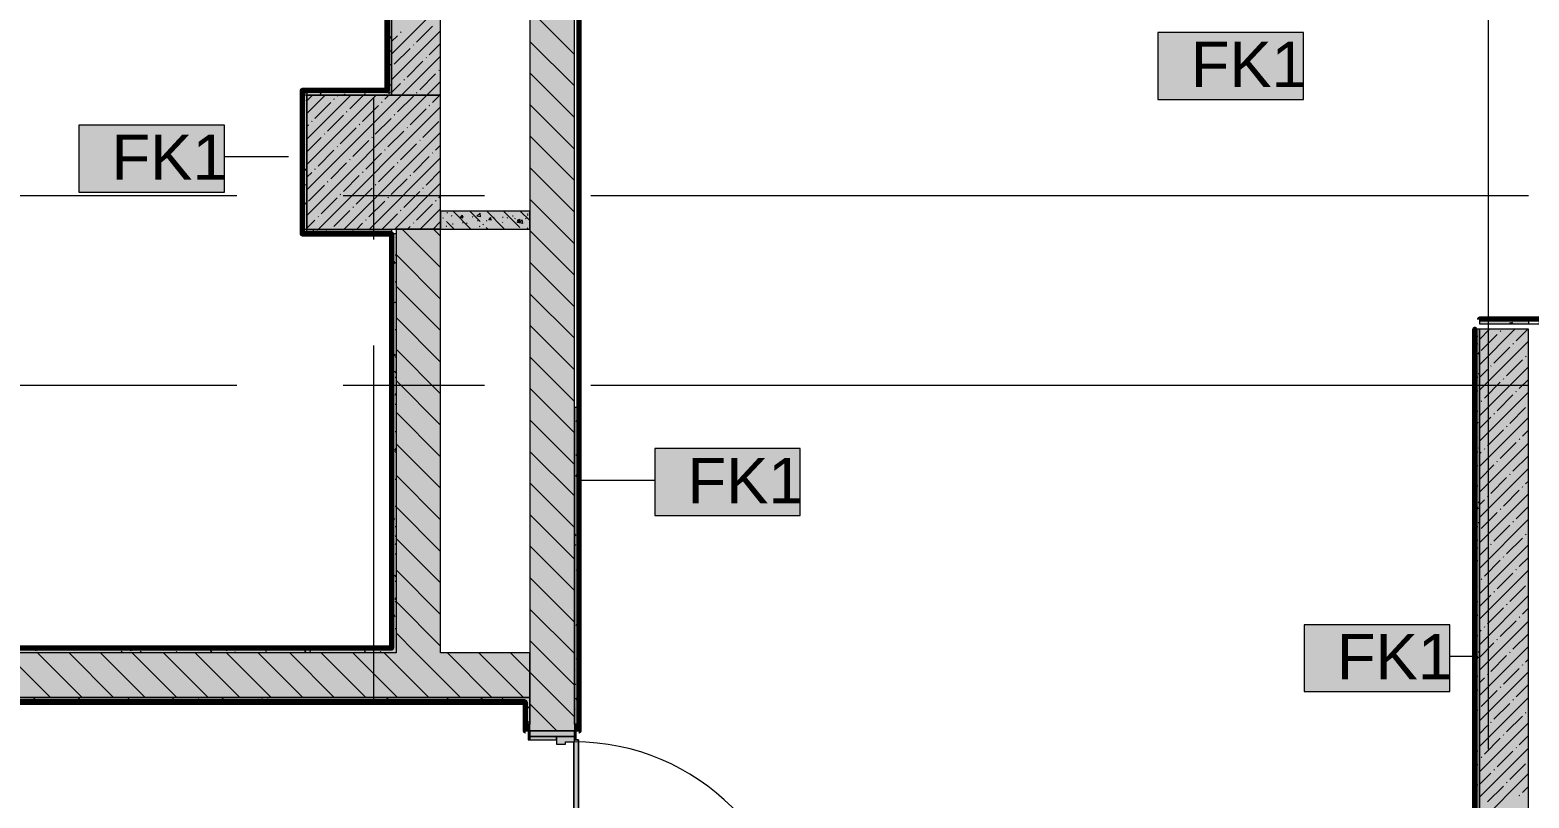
# Model space of a CAD drawing. Header units: millimetres. Extents: x -3817 to 677485, y -22715 to 103890.
# Drawn here: x 32011 to 38736, y 21360 to 24804 of the extents above; entities that cross this region are included whole.
import ezdxf

# ---------------------------------------------------------------- set-up
doc = ezdxf.new("R2010")
doc.units = ezdxf.units.MM
doc.layers.add('PDF _Геометрия', color=7, linetype='Continuous', true_color=0x1d1d1d)
doc.layers.add('PDF _Сплошная заливка', color=7, linetype='Continuous', true_color=0xffffff)
doc.layers.add('PDF _Текст', color=7, linetype='Continuous')
doc.styles.add('PDF GOST-Common', font='arial.ttf')

msp = doc.modelspace()

# ---------------------------------------------------------------- hatches: boundary and pattern name
at = {"layer": 'PDF _Сплошная заливка', "transparency": 33554559}
for points in [[(33838.7, 24511.3), (33853.3, 24511.3), (33853.3, 28411.3), (33633.3, 28411.3), (33633.3, 24511.3)], [(33653.3, 23911.3), (33853.3, 23911.3), (33853.3, 24511.3), (33253.3, 24511.3), (33253.3, 23911.3), (33633.3, 23911.3)], [(33633.3, 22031.3), (33653.3, 22031.3), (33653.3, 23891.3), (33633.3, 23891.3), (33633.3, 22032.3)], [(33838.7, 22011.3), (33853.3, 22011.3), (33853.3, 23911.3), (33653.3, 23911.3), (33653.3, 22011.3)], [(33838.7, 21811.3), (34253.3, 21811.3), (34253.3, 22011.3), (29003.3, 22011.3), (29003.3, 21811.3), (31121.3, 21811.3)], [(33653.3, 22011.3), (33653.3, 22031.3), (29023.3, 22031.3), (29023.3, 22011.3), (31121.3, 22011.3)], [(34232.3, 21791.3), (34253.3, 21791.3), (34253.3, 21811.3), (29023.3, 21811.3), (29024.3, 21791.3), (33838.7, 21791.3)], [(34253.3, 21621.3), (34253.3, 21691.3), (34245.3, 21691.3), (34245.3, 21621.3), (34247.7, 21621.3)]]:
    msp.add_hatch(color=256, dxfattribs=at).paths.add_polyline_path(points)
h = msp.add_hatch(color=256, dxfattribs=at)
h.paths.add_polyline_path([(34413.3, 19761.3), (34413.3, 19766.3), (34453.3, 19766.3), (34453.3, 20105.2), (34433.3, 20116.7), (34453.3, 20151.3), (34453.3, 20156.3), (34413.3, 20156.3), (34413.3, 20161.3), (34453.3, 20161.3), (34453.3, 20561.3), (34253.3, 20561.3), (34253.3, 19761.3), (34373.3, 19761.3)], flags=0)
h.paths.add_polyline_path([(34453.3, 21661.3), (34453.3, 25311.3), (34253.3, 25311.3), (34253.3, 21661.3)], flags=0)
h = msp.add_hatch(color=256, dxfattribs=at)
h.paths.add_polyline_path([(38733.3, 17111.3), (38733.3, 23461.6), (38513.3, 23461.6), (38513.3, 17111.3), (38594.1, 17111.3)], flags=0)
h.paths.add_polyline_path([(38513.3, 24911.6), (38733.3, 24911.6), (38733.3, 25311.3), (38513.3, 25311.3), (38513.3, 25223.1)], flags=0)
h = msp.add_hatch(color=256, dxfattribs=at)
h.paths.add_polyline_path([(38493.3, 17111.3), (38513.3, 17111.3), (38513.3, 23461.6), (38493.3, 23461.6), (38493.3, 17131.3)], flags=0)
h.paths.add_polyline_path([(38493.3, 24915.3), (38513.3, 24915.3), (38513.3, 24927.8), (38493.3, 24915.9)], flags=0)
h = msp.add_hatch(color=256, dxfattribs=at)
h.paths.add_polyline_path([(34453.3, 15691.3), (34473.3, 15691.4), (34473.3, 20093.6), (34453.3, 20105.2), (34453.3, 15891.3)], flags=0)
h.paths.add_polyline_path([(34473.3, 20139.8), (34473.3, 20561.3), (34461.3, 20561.3), (34461.3, 20531.3), (34453.3, 20531.3), (34453.3, 20151.3), (34462.9, 20145.8)], flags=0)
h.paths.add_polyline_path([(34461.3, 21661.3), (34473.3, 21661.3), (34473.3, 23111.3), (34453.3, 23111.3), (34453.3, 21691.3), (34461.3, 21691.3)], flags=0)
h = msp.add_hatch(color=256, dxfattribs=at)
h.paths.add_polyline_path([(34253.3, 20361.3), (34253.3, 20531.3), (34245.3, 20531.3), (34245.3, 20561.3), (34233.3, 20561.3), (34233.3, 20361.3)], flags=0)
h.paths.add_polyline_path([(34245.3, 21661.3), (34245.3, 21691.3), (34253.3, 21691.3), (34253.3, 21791.3), (34233.3, 21790.3), (34233.3, 21661.3)], flags=0)
h = msp.add_hatch(color=256, dxfattribs=at)
h.paths.add_polyline_path([(34373.3, 20586.3), (34453.3, 20586.3), (34451.3, 20611.3), (34413.3, 20611.3), (34413.3, 20621.3), (34373.3, 20621.3), (34373.3, 20601.3)], flags=0)
h.paths.add_polyline_path([(34373.3, 21601.3), (34413.3, 21601.3), (34413.3, 21611.3), (34453.3, 21611.3), (34451.3, 21636.3), (34373.3, 21636.3), (34373.3, 21611.3)], flags=0)
at = {"layer": 'PDF _Сплошная заливка', "true_color": 0x494949, "transparency": 33554559}
h = msp.add_hatch(color=251, dxfattribs=at)
h.paths.add_polyline_path([(34453.3, 20611.3), (34453.3, 20651.3), (34471.3, 20651.3), (34471.3, 21621.3), (34453.3, 21621.3), (34451.3, 20611.3)], flags=0)
h.paths.add_polyline_path([(34471.3, 20601.3), (34471.3, 20611.3), (34453.3, 20611.3), (34453.3, 20601.3), (34461.3, 20601.3)], flags=0)

# ---------------------------------------------------------------- linework, layer by layer
at = {"layer": 'PDF _Геометрия', "color": 9, "lineweight": 9, "true_color": 0xc0c0c0}
for points in [[(33632.3, 23891.3), (33253.3, 23891.3), (33253.3, 23911.3), (33633.3, 23911.3), (33633.3, 23891.3), (33653.3, 23891.3), (33653.3, 22031.3), (33653.3, 22011.3), (29023.3, 22011.3), (29003.3, 22011.3), (29003.3, 28391.3), (29003.3, 28411.3), (30853.3, 28411.3), (30853.3, 28791.3), (31053.3, 28791.3), (31053.3, 29011.3)], [(32153.3, 29011.3), (32153.3, 28791.3), (32752.7, 28791.3), (32752.7, 27361.3), (32752.7, 27161.3), (33633.3, 27161.3), (33633.3, 24511.3), (33853.3, 24511.3), (33853.3, 25311.3), (34253.3, 25311.3), (34253.3, 21691.3), (34253.3, 21791.3), (34253.3, 21811.3), (29023.3, 21811.3)], [(33253.3, 24531.3), (33253.3, 24511.3), (33633.3, 24511.3), (33633.3, 24531.3), (33633.3, 27161.3), (33613.3, 27161.3), (32752.7, 27161.3), (32752.7, 28791.3), (32732.7, 28791.3), (32153.3, 28791.3), (32153.3, 28771.3)], [(33613.3, 27141.3), (33613.3, 24532.4)], [(34473.3, 23111.3), (34453.3, 23111.3), (34453.3, 25311.3), (34708.3, 25311.3), (34708.3, 24990.3), (34453.3, 24990.3), (34453.3, 24915.3), (34783.3, 24915.3), (34783.3, 24927.8), (34783.3, 24990.3), (34783.3, 25311.3), (34783.3, 25531.3), (34783.3, 25311.3), (34803.8, 25311.3)], [(29003.3, 21811.3), (34253.3, 21811.3), (34253.3, 22011.3), (33853.3, 22011.3), (33853.3, 23911.3), (33653.3, 23911.3), (33653.3, 22011.3), (29003.3, 22011.3)], [(38513.3, 23506.6), (38513.3, 23486.6), (38733.2, 23486.6)], [(37161.3, 14761.3), (37173.3, 14761.3), (37173.3, 16911.3), (38513.3, 16911.4), (38513.3, 15511.3), (38733.3, 15511.3), (38733.3, 17111.3), (38733.3, 23461.6), (38513.3, 23461.6), (38513.3, 17131.3), (38493.3, 17131.3)], [(38513.3, 17111.3), (38513.3, 23461.6), (38493.3, 23461.6), (38493.3, 17111.3)], [(29024.3, 21791.3), (34232.3, 21791.3)], [(34233.3, 21661.3), (34245.3, 21661.3)], [(34253.3, 21661.3), (34453.3, 21661.3)], [(34461.3, 21661.3), (34473.3, 21661.3)]]:
    msp.add_lwpolyline(points, dxfattribs=at)
at = {"layer": 'PDF _Геометрия', "color": 231, "lineweight": 70, "true_color": 0xff80c0}
for points in [[(33613.3, 27141.3), (33613.3, 24532.4), (33233.3, 24532.4), (33232.3, 24532.4), (33232.3, 23891.3), (33232.3, 23890.3), (33632.3, 23890.3), (33632.3, 22032.3), (29024.3, 22032.3), (29024.3, 28390.3), (30873.3, 28390.3), (30874.3, 28390.3), (30874.3, 28770.3), (32731.7, 28770.3), (32731.7, 27141.3), (32731.7, 27140.3), (33612.3, 27140.3), (33612.3, 24532.4), (33613.3, 24532.4)], [(34803.3, 24915.3), (34463.3, 24915.3), (34463.3, 24914.3), (34473.3, 24914.3), (34473.3, 23111.3)], [(34473.3, 21661.3), (34474.3, 21661.3), (34474.3, 24914.3), (34804.3, 24914.3), (34804.3, 24915.3)], [(33632.3, 23891.3), (33233.3, 23891.3), (33233.3, 24531.3), (33253.3, 24531.3)], [(38783.3, 23507.6), (38513.3, 23507.6), (38513.3, 23506.6)], [(38493.3, 17131.3), (38493.3, 23461.6), (38492.3, 23461.6), (38492.3, 17131.3)], [(34232.3, 21791.3), (29024.3, 21791.3)], [(33613.7, 17131.3), (33613.7, 19620.3), (33612.7, 19620.3), (33612.7, 17132.3), (29024.3, 17132.3), (29024.3, 21790.3), (34232.3, 21790.3), (34232.3, 21661.3), (34233.3, 21661.3)]]:
    msp.add_lwpolyline(points, dxfattribs=at)
at = {"layer": 'PDF _Геометрия', "color": 231, "lineweight": 9, "true_color": 0xff80c0}
for points in [[(29023.3, 28391.3), (29023.3, 28390.3), (29023.3, 22031.3), (29024.3, 22031.3), (33633.3, 22031.3), (33633.3, 22032.3), (33633.3, 23891.3), (33632.3, 23891.3)], [(33253.3, 24531.3), (33613.3, 24531.3), (33613.3, 24532.4)], [(38513.3, 23506.6), (38733.2, 23506.6)], [(34473.3, 23111.3), (34473.3, 21661.3)], [(34233.3, 21661.3), (34233.3, 21791.3), (34232.3, 21791.3)]]:
    msp.add_lwpolyline(points, dxfattribs=at)
at = {"layer": 'PDF _Геометрия', "color": 253, "lineweight": 9, "true_color": 0xaaaaaa}
for points in [[(38553.3, 21578.3), (38553.3, 23189.1), (38553.3, 25689.1)], [(38553.3, 21578.3), (38553.3, 23189.1), (38553.3, 25689.1)], [(33553.3, 23864.8), (33553.3, 24499.8)], [(31351.9, 24061.4), (32939.4, 24061.4)], [(33415.6, 24061.4), (34050.6, 24061.4)], [(34526.9, 24061.4), (36233.3, 24061.4), (38733.3, 24061.4)], [(33553.3, 21801), (33553.3, 23388.5)], [(31351.9, 23211.3), (32939.4, 23211.3)], [(33415.6, 23211.3), (34050.6, 23211.3)], [(34526.9, 23211.3), (36233.3, 23211.3), (38733.3, 23211.3)]]:
    msp.add_lwpolyline(points, dxfattribs=at)
at = {"layer": 'PDF _Геометрия', "lineweight": 9}
for points in [[(33633.3, 24694.8), (33853.3, 24914.8)], [(34453.3, 24694.2), (34253.3, 24894.2)], [(33745.2, 24749.7), (33816.5, 24821)], [(33633.3, 24580.7), (33853.3, 24800.7)], [(33633.3, 24751.8), (33659.7, 24778.2)], [(33674, 24792.5), (33676.3, 24794.9)], [(34453.3, 24552.7), (34253.3, 24752.7)], [(33253.3, 24086.7), (33677.9, 24511.3), (33853.3, 24686.7)], [(33645.4, 24649.9), (33716.7, 24721.2)], [(33731, 24735.5), (33733.3, 24737.8)], [(33788, 24678.4), (33790.4, 24680.8)], [(33802.3, 24692.7), (33853.3, 24743.7)], [(33633.3, 24637.7), (33633.6, 24638)], [(33702.5, 24592.9), (33773.7, 24664.2)], [(33845, 24621.4), (33847.4, 24623.8)], [(33253.3, 23972.6), (33792, 24511.3), (33853.3, 24572.6)], [(33633.3, 24523.7), (33674, 24564.4)], [(33688.2, 24578.6), (33690.6, 24581)], [(33759.5, 24535.9), (33830.8, 24607.2)], [(34453.3, 24411.3), (34253.3, 24611.3)], [(33253.3, 24428.8), (33335.8, 24511.3)], [(33253.3, 24314.8), (33449.8, 24511.3)], [(33253.3, 24200.7), (33563.9, 24511.3)], [(33253.3, 24485.8), (33278.8, 24511.3)], [(33289, 24407.6), (33360.3, 24478.8)], [(33374.6, 24493.1), (33376.9, 24495.5)], [(33388.8, 24507.4), (33392.8, 24511.3)], [(33445.9, 24450.3), (33506.9, 24511.3)], [(33588.4, 24478.8), (33590.8, 24481.2)], [(33602.7, 24493.1), (33620.9, 24511.3)], [(33659.7, 24436.1), (33731, 24507.4)], [(33745.2, 24521.6), (33747.6, 24524)], [(33816.5, 24478.8), (33849, 24511.3), (33853.3, 24515.6)], [(33306, 23911.3), (33853.3, 24458.6)], [(33346.1, 24350.5), (33417.3, 24421.8)], [(33431.6, 24436.1), (33434, 24438.4)], [(33502.9, 24393.3), (33574.2, 24464.6)], [(33645.4, 24421.8), (33647.8, 24424.2)], [(33716.7, 24379.1), (33788, 24450.3)], [(33802.3, 24464.6), (33804.6, 24467)], [(34453.3, 24269.9), (34253.3, 24469.9)], [(33253.3, 24371.8), (33260.5, 24379.1)], [(33274.8, 24393.3), (33277.1, 24395.7)], [(33403.1, 24293.5), (33474.4, 24364.8)], [(33420.1, 23911.3), (33853.3, 24344.5)], [(33488.6, 24379.1), (33491, 24381.4)], [(33559.9, 24336.3), (33631.2, 24407.6)], [(33616.9, 24279.3), (33688.2, 24350.5)], [(33702.5, 24364.8), (33704.8, 24367.2)], [(33773.7, 24322), (33845, 24393.3)], [(33253.3, 24257.7), (33317.5, 24322)], [(33331.8, 24336.3), (33334.2, 24338.7)], [(33388.8, 24279.3), (33391.2, 24281.6)], [(33460.1, 24236.5), (33531.4, 24307.8)], [(33545.6, 24322), (33548, 24324.4)], [(33674, 24222.2), (33745.2, 24293.5)], [(33759.5, 24307.8), (33761.9, 24310.1)], [(33830.8, 24265), (33853.3, 24287.5)], [(34453.3, 24128.5), (34253.3, 24328.5)], [(33303.3, 24193.7), (33374.6, 24265)], [(33445.9, 24222.2), (33448.2, 24224.6)], [(33517.1, 24179.5), (33588.4, 24250.7)], [(33534.1, 23911.3), (33853.3, 24230.5)], [(33602.7, 24265), (33605, 24267.4)], [(33659.7, 24208), (33662.1, 24210.3)], [(33731, 24165.2), (33802.3, 24236.5)], [(33816.5, 24250.7), (33818.9, 24253.1)], [(33253.3, 24143.7), (33274.8, 24165.2)], [(33289, 24179.5), (33291.4, 24181.8)], [(33360.3, 24136.7), (33431.6, 24208)], [(33417.3, 24079.7), (33488.6, 24151)], [(33502.9, 24165.2), (33505.2, 24167.6)], [(33574.2, 24122.4), (33645.4, 24193.7)], [(33716.7, 24151), (33719.1, 24153.3)], [(33788, 24108.2), (33853.3, 24173.4)], [(34453.3, 23987), (34253.3, 24187)], [(33260.5, 24036.9), (33331.8, 24108.2)], [(33346.1, 24122.4), (33348.4, 24124.8)], [(33474.4, 24022.6), (33545.6, 24093.9)], [(33559.9, 24108.2), (33562.3, 24110.6)], [(33631.2, 24065.4), (33702.5, 24136.7)], [(33648.2, 23911.3), (33853.3, 24116.4)], [(33688.2, 24008.4), (33759.5, 24079.7)], [(33773.7, 24093.9), (33776.1, 24096.3)], [(33317.5, 23979.9), (33388.8, 24051.2)], [(33403.1, 24065.4), (33405.5, 24067.8)], [(33460.1, 24008.4), (33462.5, 24010.8)], [(33531.4, 23965.6), (33602.7, 24036.9)], [(33616.9, 24051.2), (33619.3, 24053.5)], [(33745.2, 23951.4), (33816.5, 24022.6)], [(33830.8, 24036.9), (33833.1, 24039.3)], [(33845, 24051.2), (33853.3, 24059.4)], [(34453.3, 23845.6), (34253.3, 24045.6)], [(33253.3, 23915.6), (33289, 23951.4)], [(33303.3, 23965.6), (33305.7, 23968)], [(33374.6, 23922.9), (33445.9, 23994.1)], [(33517.1, 23951.4), (33519.5, 23953.7)], [(33591.2, 23911.3), (33659.7, 23979.9)], [(33674, 23994.1), (33676.3, 23996.5)], [(33731, 23937.1), (33733.3, 23939.5)], [(33762.2, 23911.3), (33853.3, 24002.4)], [(33819.3, 23911.3), (33853.3, 23945.3)], [(33477.1, 23911.3), (33502.9, 23937.1)], [(33853.3, 23738.5), (33680.4, 23911.3)], [(33705.2, 23911.3), (33716.7, 23922.9)], [(33853.3, 23879.9), (33821.9, 23911.3)], [(34453.3, 23704.2), (34253.3, 23904.2)], [(33853.3, 23597.1), (33653.3, 23797.1)], [(34453.3, 23562.8), (34253.3, 23762.8)], [(33853.3, 23455.7), (33653.3, 23655.7)], [(34453.3, 23421.4), (34253.3, 23621.4)], [(33853.3, 23314.3), (33653.3, 23514.3)], [(34453.3, 23279.9), (34253.3, 23479.9)], [(38513.3, 23416.1), (38558.8, 23461.6)], [(38513.3, 23302.1), (38672.8, 23461.6)], [(38513.3, 23188), (38733.3, 23408)], [(38521, 23366.9), (38592.3, 23438.1)], [(38606.6, 23452.4), (38609, 23454.8)], [(38677.9, 23409.6), (38729.9, 23461.6)], [(33853.3, 23172.8), (33653.3, 23372.8)], [(34453.3, 23138.5), (34253.3, 23338.5)], [(38578.1, 23309.8), (38649.3, 23381.1)], [(38663.6, 23395.4), (38666, 23397.7)], [(38720.6, 23338.4), (38723, 23340.7)], [(38513.3, 23074), (38733.3, 23294)], [(38513.3, 23245), (38549.6, 23281.3)], [(38563.8, 23295.6), (38566.2, 23298)], [(38635.1, 23252.8), (38706.4, 23324.1)], [(33853.3, 23031.4), (33653.3, 23231.4)], [(38535.3, 23153), (38606.6, 23224.3)], [(38620.8, 23238.6), (38623.2, 23240.9)], [(38692.1, 23195.8), (38733.3, 23236.9)], [(34453.3, 22997.1), (34253.3, 23197.1)], [(38513.3, 22959.9), (38733.3, 23179.9)], [(38521, 23138.8), (38523.4, 23141.1)], [(38592.3, 23096), (38663.6, 23167.3)], [(38677.9, 23181.5), (38680.2, 23183.9)], [(33853.3, 22890), (33653.3, 23090)], [(38513.3, 23016.9), (38563.8, 23067.5)], [(38513.3, 22845.9), (38733.3, 23065.9)], [(38578.1, 23081.7), (38580.4, 23084.1)], [(38649.3, 23039), (38720.6, 23110.3)], [(34453.3, 22855.7), (34253.3, 23055.7)], [(38549.6, 22939.2), (38620.8, 23010.5)], [(38635.1, 23024.7), (38637.5, 23027.1)], [(38706.4, 22981.9), (38733.3, 23008.8)], [(33853.3, 22748.6), (33653.3, 22948.6)], [(38513.3, 22731.8), (38733.3, 22951.8)], [(38606.6, 22882.2), (38677.9, 22953.4)], [(38692.1, 22967.7), (38694.5, 22970.1)], [(34453.3, 22714.3), (34253.3, 22914.3)], [(38513.3, 22902.9), (38521, 22910.7)], [(38535.3, 22924.9), (38537.7, 22927.3)], [(38592.3, 22867.9), (38594.7, 22870.3)], [(38663.6, 22825.1), (38733.3, 22894.8)], [(33853.3, 22607.1), (33653.3, 22807.2)], [(38513.3, 22788.8), (38578.1, 22853.6)], [(38513.3, 22617.8), (38733.3, 22837.8)], [(38563.8, 22725.3), (38635.1, 22796.6)], [(38649.3, 22810.9), (38651.7, 22813.2)], [(34453.3, 22572.8), (34253.3, 22772.8)], [(38620.8, 22668.3), (38692.1, 22739.6)], [(38706.4, 22753.9), (38708.7, 22756.2)], [(38720.6, 22768.1), (38733.3, 22780.7)], [(33853.3, 22465.7), (33653.3, 22665.7)], [(38513.3, 22503.7), (38733.3, 22723.7)], [(38513.3, 22674.8), (38535.3, 22696.8)], [(38549.6, 22711.1), (38551.9, 22713.5)], [(38677.9, 22611.3), (38733.3, 22666.7)], [(34453.3, 22431.4), (34253.3, 22631.4)], [(38513.3, 22389.7), (38733.3, 22609.7)], [(38521, 22568.5), (38592.3, 22639.8)], [(38606.6, 22654.1), (38609, 22656.4)], [(38663.6, 22597), (38666, 22599.4)], [(38578.1, 22511.5), (38649.3, 22582.8)], [(38720.6, 22540), (38723, 22542.4)], [(33853.3, 22324.3), (33653.3, 22524.3)], [(34453.3, 22290), (34253.3, 22490)], [(38513.3, 22275.6), (38733.3, 22495.6)], [(38513.3, 22446.7), (38549.6, 22483)], [(38563.8, 22497.2), (38566.2, 22499.6)], [(38635.1, 22454.5), (38706.4, 22525.8)], [(38535.3, 22354.7), (38606.6, 22426)], [(38620.8, 22440.2), (38623.2, 22442.6)], [(38692.1, 22397.4), (38733.3, 22438.6)], [(33853.3, 22182.9), (33653.3, 22382.9)], [(34453.3, 22148.6), (34253.3, 22348.6)], [(38513.3, 22161.6), (38733.3, 22381.6)], [(38521, 22340.4), (38523.4, 22342.8)], [(38592.3, 22297.7), (38663.6, 22368.9)], [(38677.9, 22383.2), (38680.2, 22385.6)], [(38513.3, 22218.6), (38563.8, 22269.1)], [(38513.3, 22047.5), (38733.3, 22267.5)], [(38578.1, 22283.4), (38580.4, 22285.8)], [(38649.3, 22240.6), (38720.6, 22311.9)], [(33853.3, 22041.5), (33653.3, 22241.5)], [(34453.3, 22007.2), (34253.3, 22207.2)], [(38549.6, 22140.8), (38620.8, 22212.1)], [(38635.1, 22226.4), (38637.5, 22228.7)], [(38706.4, 22183.6), (38733.3, 22210.5)], [(38513.3, 21933.5), (38733.3, 22153.5)], [(38535.3, 22126.6), (38537.7, 22129)], [(38606.6, 22083.8), (38677.9, 22155.1)], [(38692.1, 22169.3), (38694.5, 22171.7)], [(33942, 21811.3), (33742, 22011.3), (33653.3, 22100)], [(34453.3, 21865.7), (34253.3, 22065.7)], [(38513.3, 22104.5), (38521, 22112.3)], [(38592.3, 22069.6), (38594.7, 22071.9)], [(38663.6, 22026.8), (38733.3, 22096.4)], [(32103.5, 21811.3), (31903.5, 22011.3)], [(32244.9, 21811.3), (32044.9, 22011.3)], [(32386.3, 21811.3), (32186.3, 22011.3)], [(32527.7, 21811.3), (32327.7, 22011.3)], [(32669.2, 21811.3), (32469.2, 22011.3)], [(32810.6, 21811.3), (32610.6, 22011.3)], [(32952, 21811.3), (32752, 22011.3)], [(33093.4, 21811.3), (32893.4, 22011.3)], [(33234.9, 21811.3), (33034.8, 22011.3)], [(33376.3, 21811.3), (33176.3, 22011.3)], [(33517.7, 21811.3), (33317.7, 22011.3)], [(33659.1, 21811.3), (33459.1, 22011.3)], [(33800.5, 21811.3), (33600.5, 22011.3)], [(34083.4, 21811.3), (33883.4, 22011.3)], [(34224.8, 21811.3), (34024.8, 22011.3)], [(34453.3, 21724.3), (34253.3, 21924.3), (34166.2, 22011.3)], [(38513.3, 21990.5), (38578.1, 22055.3)], [(38513.3, 21819.4), (38733.3, 22039.4)], [(38563.8, 21927), (38635.1, 21998.3)], [(38649.3, 22012.5), (38651.7, 22014.9)], [(38513.3, 21705.4), (38733.3, 21925.4)], [(38620.8, 21870), (38692.1, 21941.2)], [(38706.4, 21955.5), (38708.7, 21957.9)], [(38720.6, 21969.8), (38733.3, 21982.4)], [(38513.3, 21876.4), (38535.3, 21898.5)], [(38549.6, 21912.7), (38551.9, 21915.1)], [(38606.6, 21855.7), (38609, 21858.1)], [(38677.9, 21812.9), (38733.3, 21868.3)], [(38513.3, 21591.3), (38733.3, 21811.3)], [(38521, 21770.2), (38592.3, 21841.5)], [(38663.6, 21798.7), (38666, 21801.1)], [(34374.8, 21661.3), (34253.3, 21782.9)], [(38578.1, 21713.2), (38649.3, 21784.4)], [(38635.1, 21656.1), (38706.4, 21727.4)], [(38720.6, 21741.7), (38723, 21744)], [(38513.3, 21477.3), (38733.3, 21697.3)], [(38513.3, 21648.3), (38549.6, 21684.6)], [(38563.8, 21698.9), (38566.2, 21701.3)], [(38535.3, 21556.3), (38606.6, 21627.6)], [(38620.8, 21641.9), (38623.2, 21644.2)], [(38677.9, 21584.8), (38680.2, 21587.2)], [(38692.1, 21599.1), (38733.3, 21640.2)], [(38513.3, 21363.2), (38733.3, 21583.2)], [(38521, 21542.1), (38523.4, 21544.4)], [(38592.3, 21499.3), (38663.6, 21570.6)], [(38513.3, 21420.2), (38563.8, 21470.8)], [(38513.3, 21249.2), (38733.3, 21469.2)], [(38578.1, 21485.1), (38580.4, 21487.4)], [(38649.3, 21442.3), (38720.6, 21513.6)], [(38549.6, 21342.5), (38620.8, 21413.8)], [(38635.1, 21428), (38637.5, 21430.4)], [(38706.4, 21385.3), (38733.3, 21412.1)], [(38692.1, 21371), (38694.5, 21373.4)]]:
    msp.add_lwpolyline(points, dxfattribs=at)
at = {"layer": 'PDF _Геометрия', "color": 253, "lineweight": 9, "true_color": 0x9b9b9b}
for points in [[(33626, 24772.4), (33620.9, 24763.7)], [(33630.6, 24766.3), (33625.6, 24775)], [(33619.5, 24724.7), (33614.4, 24733.4)], [(33618.9, 24710.4), (33628.9, 24710.4)], [(33618.9, 24649.4), (33628.9, 24649.4)], [(33613.7, 24568.3), (33613.3, 24567.5)], [(33616.5, 24547), (33613.3, 24552.5)], [(33618.9, 24558), (33628.9, 24558)], [(33238.8, 24469.7), (33233.7, 24478.4)], [(33253.3, 24492.6), (33249.2, 24485.6)], [(33310.8, 24531.3), (33306.1, 24523.1)], [(33317.9, 24515.4), (33312.9, 24524.1)], [(33355.5, 24511.3), (33354.5, 24512.9)], [(33405.5, 24527.5), (33415.6, 24527.5)], [(33425.9, 24511.3), (33422.6, 24517)], [(33496.9, 24527.5), (33507, 24527.5)], [(33515.2, 24519.6), (33510.4, 24511.3)], [(33556.8, 24530.7), (33551.8, 24522)], [(33557.9, 24527.5), (33568, 24527.5)], [(33601.8, 24511.3), (33600.3, 24514)], [(33624.9, 24526.7), (33619.8, 24517.9)], [(33253.1, 24466.5), (33253.3, 24466.5)], [(33253.3, 24383.6), (33253, 24384)], [(33242, 24290.2), (33236.9, 24281.5)], [(33253.1, 24283.7), (33253.3, 24283.7)], [(33253.1, 24222.7), (33253.3, 24222.7)], [(33243.9, 24155.9), (33238.9, 24164.6)], [(33249, 24180.5), (33244, 24171.8)], [(33245, 24112.5), (33239.9, 24103.8)], [(33253.1, 24131.3), (33253.3, 24131.3)], [(33252.1, 24019.8), (33247.1, 24028.6)], [(33253.3, 24065.9), (33251.1, 24062.1)], [(33253.1, 23948.4), (33253.3, 23948.4)], [(33286.7, 23899), (33281.6, 23907.7)], [(33300.7, 23904.3), (33295.7, 23895.6)], [(33340, 23911.3), (33337.3, 23906.7)], [(33464.4, 23896), (33459.3, 23904.7)], [(33502.3, 23891.3), (33501, 23893.6)], [(33504.8, 23892.1), (33504.4, 23891.3)], [(33546.5, 23903.2), (33541.4, 23894.5)], [(33572.6, 23891.3), (33569, 23897.7)], [(33614.5, 23899.1), (33610, 23891.3)], [(33653.3, 23873.6), (33652.3, 23875.4)], [(33650.2, 23757), (33645.2, 23765.7)], [(33649.3, 23796), (33653.3, 23796)], [(33639.1, 23715.3), (33634, 23724)], [(33649.3, 23674.1), (33653.3, 23674.1)], [(33639.8, 23638.1), (33634.8, 23629.4)], [(33643.2, 23647.3), (33638.1, 23656)], [(33636.1, 23537.6), (33633.3, 23542.5)], [(33647.2, 23579.3), (33642.2, 23588)], [(33649.3, 23582.6), (33653.3, 23582.6)], [(38648.1, 23491.2), (38658.1, 23491.2)], [(38663.3, 23486.6), (38659.5, 23493.1)], [(33649.3, 23460.7), (33653.3, 23460.7)], [(38495.7, 23430.2), (38505.7, 23430.2)], [(38506.2, 23393), (38501.1, 23401.7)], [(33638.7, 23392.4), (33633.7, 23383.7)], [(33649.9, 23350.8), (33644.8, 23342.1)], [(33649.3, 23338.8), (33653.3, 23338.8)], [(38511.8, 23359.4), (38506.7, 23350.7)], [(33652.4, 23265.5), (33647.4, 23274.2)], [(33649.3, 23247.3), (33653.3, 23247.3)], [(33653.3, 23234.7), (33651.9, 23232.4)], [(38495.7, 23247.3), (38505.7, 23247.3)], [(38513.3, 23258.8), (38509.3, 23265.6)], [(33652.9, 23173.1), (33647.8, 23164.4)], [(38499.5, 23155.3), (38494.5, 23146.6)], [(38495.7, 23186.4), (38505.7, 23186.4)], [(33649.3, 23125.4), (33653.3, 23125.4)], [(34472.3, 23094.9), (34473.3, 23094.9)], [(38495.7, 23094.9), (38505.7, 23094.9)], [(33638.3, 23046.2), (33633.3, 23054.8)], [(33649.3, 23003.5), (33653.3, 23003.5)], [(34465.2, 23056), (34460.1, 23047.3)], [(34473.3, 23009.1), (34471.3, 23005.7)], [(38500.2, 23037.6), (38495.2, 23046.3)], [(38506.6, 23045.6), (38501.6, 23036.9)], [(38502.5, 22977.6), (38497.5, 22968.9)], [(38513.3, 22935.2), (38508.6, 22927.2)], [(33646.4, 22910.1), (33641.4, 22918.8)], [(33651.8, 22927.3), (33646.7, 22918.6)], [(33649.3, 22912.1), (33653.3, 22912.1)], [(34466.9, 22891.1), (34461.9, 22899.8)], [(34472.3, 22912.1), (34473.3, 22912.1)], [(38495.7, 22912.1), (38505.7, 22912.1)], [(34464.1, 22810.3), (34459, 22801.6)], [(34472.3, 22851.1), (34473.3, 22851.1)], [(38495.7, 22851.1), (38505.7, 22851.1)], [(33649.3, 22790.1), (33653.3, 22790.1)], [(34473.3, 22758.2), (34470.1, 22763.7)], [(34473.3, 22765.3), (34470.2, 22760)], [(34472.3, 22759.7), (34473.3, 22759.7)], [(38495.7, 22759.7), (38505.7, 22759.7)], [(38501.4, 22731.8), (38496.4, 22723.1)], [(33639.5, 22723.2), (33634.5, 22714.5)], [(33649.3, 22668.2), (33653.3, 22668.2)], [(38509.4, 22655.8), (38504.4, 22664.5)], [(38512.6, 22690.2), (38507.5, 22681.5)], [(33646.6, 22613.6), (33641.6, 22604.9)], [(38513.3, 22588.2), (38508.5, 22596.4)], [(33642.5, 22545.5), (33637.5, 22536.8)], [(33649.3, 22576.8), (33653.3, 22576.8)], [(33653.3, 22532.5), (33650.7, 22537)], [(34460.9, 22535.7), (34455.9, 22544.4)], [(34472.3, 22576.8), (34473.3, 22576.8)], [(38495.7, 22576.8), (38505.7, 22576.8)], [(38513.3, 22527.2), (38512.6, 22528.4)], [(33653.3, 22503.2), (33648.6, 22495.2)], [(34458.9, 22496.5), (34453.9, 22487.8)], [(34472.3, 22515.8), (34473.3, 22515.8)], [(38495.7, 22515.8), (38505.7, 22515.8)], [(38506.5, 22478.1), (38501.4, 22486.8)], [(33649.3, 22454.9), (33653.3, 22454.9)], [(34454.8, 22428.5), (34453.3, 22425.8)], [(34472.3, 22424.4), (34473.3, 22424.4)], [(38495.3, 22436.4), (38493.3, 22440)], [(38496.2, 22418.1), (38493.3, 22412.9)], [(38495.7, 22424.4), (38505.7, 22424.4)], [(33652.7, 22350.6), (33647.7, 22359.3)], [(33649.3, 22332.9), (33653.3, 22332.9)], [(34466, 22386.9), (34460.9, 22378.2)], [(38499.4, 22368.4), (38494.4, 22377.1)], [(33641.4, 22299.8), (33636.4, 22291.1)], [(33641.6, 22309), (33636.5, 22317.7)], [(38503.3, 22308.4), (38498.3, 22299.7)], [(38503.5, 22300.4), (38498.4, 22309.1)], [(33645.6, 22240.9), (33640.6, 22249.6)], [(33652.6, 22258.2), (33647.5, 22249.5)], [(33649.3, 22241.5), (33653.3, 22241.5)], [(34472.3, 22241.5), (34473.3, 22241.5)], [(38495.7, 22241.5), (38505.7, 22241.5)], [(33638.6, 22131.3), (33633.5, 22140)], [(33649.7, 22172.9), (33644.7, 22181.6)], [(34453.7, 22182.8), (34453.3, 22182)], [(34464.9, 22141.1), (34459.8, 22132.4)], [(34470.2, 22153.9), (34465.2, 22162.6)], [(34472.3, 22180.5), (34473.3, 22180.5)], [(38495.7, 22180.5), (38505.7, 22180.5)], [(33649.3, 22119.6), (33653.3, 22119.6)], [(34473.3, 22087.6), (34469.3, 22094.5)], [(34473.3, 22094.7), (34471, 22090.8)], [(34472.3, 22089.1), (34473.3, 22089.1)], [(38495.7, 22089.1), (38505.7, 22089.1)], [(38502.2, 22062.7), (38497.2, 22054)], [(32041, 22027.2), (32036, 22018.5)], [(32047.4, 22022.1), (32042.4, 22030.8)], [(32125.3, 22028.1), (32135.4, 22028.1)], [(32216.8, 22028.1), (32226.8, 22028.1)], [(32277.7, 22028.1), (32287.8, 22028.1)], [(32361.2, 22027.3), (32358.8, 22031.3)], [(32422.8, 22017.9), (32419, 22011.3)], [(32430.1, 22028.1), (32440.2, 22028.1)], [(32464.4, 22029.1), (32459.4, 22020.3)], [(32470.9, 22020.2), (32465.8, 22028.9)], [(32511.2, 22011.3), (32507.5, 22017.8)], [(32521.6, 22028.1), (32531.6, 22028.1)], [(32571.3, 22031.3), (32569.1, 22027.4)], [(32606.9, 22028.4), (32605.2, 22031.3)], [(32613, 22028.1), (32623.1, 22028.1)], [(32668.5, 22016.8), (32665.4, 22011.3)], [(32736.6, 22012.7), (32735.8, 22011.3)], [(32784.6, 22025.4), (32781.2, 22031.3)], [(32795.9, 22028.1), (32806, 22028.1)], [(32817.7, 22031.3), (32814.8, 22026.3)], [(32826.3, 22014.2), (32821.2, 22022.9)], [(32887.9, 22031), (32882.8, 22022.2)], [(32887.3, 22028.1), (32897.4, 22028.1)], [(32894.3, 22018.3), (32889.3, 22027)], [(32933.5, 22011.3), (32930.9, 22015.9)], [(32948.3, 22028.1), (32958.4, 22028.1)], [(32982.3, 22011.6), (32982.1, 22011.3)], [(33072, 22015.3), (33067, 22024)], [(33100.7, 22028.1), (33110.8, 22028.1)], [(33192.1, 22028.1), (33202.2, 22028.1)], [(33249.7, 22012.3), (33244.7, 22021)], [(33269.7, 22021.7), (33264.6, 22013)], [(33283.6, 22028.1), (33293.6, 22028.1)], [(33310.4, 22031.3), (33306.3, 22024.1)], [(33355.8, 22011.3), (33354.3, 22014)], [(33416, 22031.3), (33415.9, 22031.2)], [(33466.5, 22028.1), (33476.5, 22028.1)], [(33515.4, 22020.6), (33510.4, 22011.9)], [(33557.9, 22028.1), (33568, 22028.1)], [(33583.4, 22016.5), (33580.5, 22011.3)], [(33618.9, 22028.1), (33628.9, 22028.1)], [(33631.5, 22021.6), (33626.5, 22030.3)], [(38508.6, 21986.6), (38503.6, 21995.3)], [(38513.3, 22020.8), (38508.3, 22012.3)], [(34456.1, 21934.5), (34453.3, 21939.4)], [(34467.2, 21976.2), (34462.2, 21984.9)], [(34460.1, 21866.5), (34455.1, 21875.2)], [(34472.3, 21906.2), (34473.3, 21906.2)], [(38495.7, 21906.2), (38505.7, 21906.2)], [(38513.3, 21856.7), (38511.8, 21859.2)], [(32033.3, 21802.8), (32028.3, 21811.3)], [(32191.2, 21799.7), (32186.4, 21791.3)], [(32232.8, 21810.8), (32227.8, 21802.1)], [(32338.7, 21811.3), (32337.5, 21809.2)], [(32347, 21807.9), (32345.1, 21811.3)], [(32436.9, 21798.6), (32432.8, 21791.3)], [(32456.7, 21800.9), (32451.7, 21809.6)], [(32497.4, 21791.3), (32493.3, 21798.4)], [(32505, 21794.5), (32503.2, 21791.3)], [(32585.1, 21811.3), (32583.2, 21808.1)], [(32592.8, 21809), (32591.4, 21811.3)], [(32655.5, 21811.3), (32651.2, 21804)], [(32750.7, 21793.4), (32749.5, 21791.3)], [(32770.5, 21806), (32767.4, 21811.3)], [(32812.1, 21794.9), (32807.1, 21803.6)], [(32880.1, 21799), (32875.1, 21807.7)], [(32919.7, 21791.3), (32916.8, 21796.5)], [(33038.1, 21803.4), (33033, 21794.7)], [(33057.8, 21796), (33052.8, 21804.7)], [(33077.8, 21811.3), (33074.7, 21805.9)], [(33235.5, 21793), (33230.5, 21801.7)], [(33283.8, 21802.4), (33278.8, 21793.6)], [(33342.1, 21791.3), (33340.2, 21794.6)], [(33351.8, 21798.3), (33347.8, 21791.3)], [(33500.2, 21811.3), (33498.1, 21807.8)], [(33518.1, 21791.3), (33517.9, 21791.6)], [(33597.6, 21797.2), (33594.2, 21791.3)], [(33617.3, 21802.2), (33612.3, 21811)], [(33665.6, 21793.1), (33664.6, 21791.3)], [(33885, 21807.2), (33879.9, 21798.5)], [(33922.5, 21811.3), (33921.6, 21809.7)], [(33931.1, 21807.4), (33928.9, 21811.3)], [(34040.8, 21800.4), (34035.8, 21809.1)], [(34081.2, 21791.3), (34077.4, 21797.9)], [(34089.1, 21795), (34086.9, 21791.3)], [(34130.7, 21806.1), (34125.7, 21797.4)], [(34176.9, 21808.5), (34175.2, 21811.3)], [(34198.7, 21802.1), (34193.7, 21793.4)], [(34464.2, 21798.5), (34459.2, 21807.2)], [(34472.3, 21845.3), (34473.3, 21845.3)], [(38495.7, 21845.3), (38505.7, 21845.3)], [(38513.3, 21837.9), (38511.3, 21834.6)], [(34233.3, 21784.3), (34238.5, 21784.3)], [(34251.5, 21771.6), (34246.5, 21762.9)], [(34455.6, 21759.3), (34453.3, 21755.3)], [(34472.3, 21753.8), (34473.3, 21753.8)], [(38494.5, 21767.3), (38493.3, 21769.4)], [(38495.7, 21753.8), (38505.7, 21753.8)], [(34233.3, 21692.9), (34238.5, 21692.9)], [(34247.4, 21703.5), (34242.4, 21694.8)], [(34473.3, 21668), (34472.9, 21667.3)], [(38502.7, 21631.2), (38497.6, 21639.9)], [(38513.3, 21594.1), (38510.2, 21588.9)], [(38495.7, 21570.9), (38505.7, 21570.9)], [(38495.7, 21510), (38505.7, 21510)], [(38495.7, 21418.5), (38505.7, 21418.5)], [(38503, 21393.5), (38498, 21384.8)]]:
    msp.add_lwpolyline(points, dxfattribs=at)
at = {"layer": 'PDF _Геометрия', "color": 7, "lineweight": 9}
for points in [[(37724.4, 24792.7), (37071.3, 24792.7), (37071.3, 24492.7), (37724.4, 24492.7)], [(33853.3, 24511.3), (33253.3, 24511.3), (33253.3, 23911.3), (33853.3, 23911.3)], [(32883.3, 24376.9), (32230.2, 24376.9), (32230.2, 24076.9), (32883.3, 24076.9)], [(34453.3, 21691.3), (34453.3, 23111.3)], [(35466.8, 22926.5), (34813.7, 22926.5), (34813.7, 22626.5), (35466.8, 22626.5)], [(38380.3, 22136.9), (37727.1, 22136.9), (37727.1, 21836.9), (38380.3, 21836.9)], [(34451.3, 21611.3), (34451.3, 20611.3)], [(34471.3, 21621.3), (34471.3, 20651.3)]]:
    msp.add_lwpolyline(points, close=True, dxfattribs=at)
at = {"layer": 'PDF _Геометрия', "color": 9, "lineweight": 9, "true_color": 0xc0c0c0}
for points in [[(33253.3, 23911.3), (33253.3, 24511.3), (33233.3, 24511.3), (33233.3, 23911.3)], [(33853.3, 23911.3), (34253.3, 23911.3), (34253.3, 23991.3), (33853.3, 23991.3)]]:
    msp.add_lwpolyline(points, close=True, dxfattribs=at)
at = {"layer": 'PDF _Геометрия', "color": 7, "lineweight": 9}
for points in [[(33613.3, 24531.3), (33253.3, 24531.3)], [(33171.3, 24235), (32883.3, 24235)], [(33633.3, 23891.3), (33633.3, 22032.3)], [(38733.2, 23506.6), (38513.3, 23506.6)], [(34473.3, 21661.3), (34473.3, 23111.3)], [(34483.1, 22784.6), (34813.7, 22784.6)], [(33633.3, 22031.3), (29024.3, 22031.3)], [(38492.8, 21995), (38380.3, 21995)], [(34233.3, 21791.3), (34233.3, 21661.3)], [(34453.3, 21621.3), (34471.3, 21621.3), (34461.3, 21621.3)]]:
    msp.add_lwpolyline(points, dxfattribs=at)
at = {"layer": 'PDF _Геометрия', "color": 252, "lineweight": 9, "true_color": 0x878787}
for points in [[(33866.8, 23958.2), (33864.3, 23960.8)], [(33913.7, 23911.3), (33879.4, 23945.7)], [(33880.8, 23982.9), (33883.5, 23985)], [(33900.4, 23972), (33903.2, 23970.2)], [(33989.1, 23911.3), (33909.1, 23991.3)], [(33952.8, 23962.6), (33942.2, 23963.5), (33950.7, 23973.8)], [(33951.2, 23959.4), (33942.3, 23965.4), (33954.8, 23970.2)], [(33952.8, 23962.6), (33950.7, 23973.7)], [(33950.9, 23940.4), (33954.3, 23940.8)], [(33951.2, 23959.4), (33954.8, 23970.1)], [(34030.2, 23945.7), (33984.5, 23991.3)], [(33995.3, 23968), (33998.1, 23966.2)], [(34031.9, 23965.7), (34016.1, 23968.2), (34030, 23982.6)], [(34018.3, 23949.3), (34021.6, 23949.7)], [(34032, 23965.7), (34030, 23982.6)], [(34059.8, 23947.6), (34062.4, 23949.7)], [(34139.9, 23911.3), (34059.9, 23991.3)], [(34080.3, 23951.5), (34069.7, 23952.4), (34078.3, 23962.6)], [(34080.3, 23951.4), (34078.3, 23962.6)], [(34090.2, 23964), (34093, 23962.2)], [(34130.4, 23942.1), (34132.8, 23939.8)], [(34130.6, 23964), (34133.9, 23964.5)], [(34208.7, 23918), (34135.4, 23991.3)], [(34152.1, 23961), (34154.8, 23963)], [(34175.1, 23969.9), (34178.4, 23970.3)], [(34185.1, 23960), (34187.9, 23958.2)], [(34207.8, 23940.3), (34197.2, 23941.2), (34205.8, 23951.4)], [(34206.7, 23945.2), (34197.8, 23951.1), (34210.3, 23955.9)], [(34207.9, 23940.3), (34205.8, 23951.4)], [(34221.7, 23936.3), (34205.9, 23938.7), (34219.7, 23953.2)], [(34206.7, 23945.2), (34210.3, 23955.9)], [(34253.3, 23948.9), (34210.8, 23991.3)], [(34221.7, 23936.3), (34219.8, 23953.2)], [(34234.1, 23959.9), (34236.5, 23957.6)], [(34242.4, 23978.8), (34245.7, 23979.2)], [(34243.4, 23973.5), (34246, 23975.5)], [(33878.7, 23923.7), (33881.3, 23925.8)], [(33906.4, 23934.5), (33909.8, 23935)], [(33969.9, 23936.3), (33972.6, 23938.3)], [(34026.7, 23924.3), (34029.2, 23922)], [(34045.3, 23930.6), (34042.8, 23933.1)], [(34064.5, 23911.3), (34057.9, 23918)], [(34241.2, 23914.3), (34243.9, 23916.3)]]:
    msp.add_lwpolyline(points, dxfattribs=at)
at = {"layer": 'PDF _Геометрия', "color": 8, "lineweight": 9, "true_color": 0x808080}
msp.add_lwpolyline([(38733.2, 23486.3), (38783.3, 23486.3), (38783.3, 23507.3), (38733.2, 23507.3)], close=True, dxfattribs=at)
at = {"layer": 'PDF _Геометрия', "color": 253, "lineweight": 13, "true_color": 0xaaaaaa}
for points in [[(34245.3, 21621.3), (34253.3, 21621.3), (34253.3, 21691.3), (34245.3, 21691.3)], [(34253.3, 21636.3), (34453.3, 21636.3), (34453.3, 21661.3), (34253.3, 21661.3)], [(34453.3, 21621.3), (34461.3, 21621.3), (34461.3, 21691.3), (34453.3, 21691.3)], [(34253.3, 21621.3), (34373.3, 21621.3), (34373.3, 21636.3), (34253.3, 21636.3)], [(34453.3, 21611.3), (34453.3, 21636.3), (34373.3, 21636.3), (34373.3, 21601.3), (34413.3, 21601.3), (34413.3, 21611.3)], [(34452.3, 21621.3), (34453.3, 21621.3), (34453.3, 21636.3), (34452.3, 21636.3)]]:
    msp.add_lwpolyline(points, close=True, dxfattribs=at)
at = {"layer": 'PDF _Геометрия', "color": 253, "lineweight": 9, "true_color": 0xaaaaaa}
msp.add_arc((34453.3, 20611.3), 1000, 0.00006, 89.99994, dxfattribs=at)
at = {"layer": 'PDF _Сплошная заливка', "lineweight": 35, "transparency": 33554559}
for points in [[(33633.3, 24531.3), (33633.3, 27161.3), (33613.3, 24531.3), (33613.3, 27161.3)], [(33253.3, 23911.3), (33253.3, 24511.3), (33233.3, 23911.3), (33233.3, 24511.3)], [(33253.3, 24511.3), (33633.3, 24511.3), (33253.3, 24531.3), (33633.3, 24531.3)], [(34253.3, 23911.3), (34253.3, 23991.3), (33853.3, 23911.3), (33853.3, 23991.3)], [(33253.3, 23891.3), (33633.3, 23891.3), (33253.3, 23911.3), (33633.3, 23911.3)], [(38733.2, 23486.6), (38733.2, 23506.6), (38513.3, 23486.6), (38513.3, 23506.6)], [(34253.3, 21636.3), (34453.3, 21636.3), (34253.3, 21661.3), (34451.3, 21661.3)], [(34461.3, 21621.3), (34461.3, 21691.3), (34453.3, 21621.3), (34453.3, 21691.3)], [(34373.3, 21621.3), (34373.3, 21636.3), (34253.3, 21621.3), (34253.3, 21636.3)]]:
    msp.add_solid(points, dxfattribs=at)
at = {"layer": 'PDF _Сплошная заливка', "lineweight": 9, "transparency": 33554559}
for points in [[(37724.4, 24792.7), (37071.3, 24792.7), (37724.4, 24492.7), (37071.3, 24492.7)], [(32883.3, 24376.9), (32230.2, 24376.9), (32883.3, 24076.9), (32230.2, 24076.9)], [(35466.8, 22926.5), (34813.7, 22926.5), (35466.8, 22626.5), (34813.7, 22626.5)], [(38380.3, 22136.9), (37727.1, 22136.9), (38380.3, 21836.9), (37727.1, 21836.9)]]:
    msp.add_solid(points, dxfattribs=at)
at = {"layer": 'PDF _Сплошная заливка', "color": 254, "lineweight": 35, "true_color": 0xffb9dc, "transparency": 33554559}
for points in [[(38733.2, 23506.6), (38734.9, 23507.3), (38513.3, 23506.6)], [(33632.3, 22032.3), (33633.3, 22032.3), (33632.3, 22121.8)], [(33633.3, 22031.3), (33632.3, 22032.3), (33633.3, 22031.3)], [(34232.3, 21790.3), (34232.3, 21791.3), (33838.7, 21790.3)], [(34232.3, 21661.3), (34233.3, 21661.3), (34232.3, 21790.3)]]:
    msp.add_solid(points, dxfattribs=at)

# ---------------------------------------------------------------- texts
at = {"layer": 'PDF _Текст', "char_height": 203.2, "attachment_point": 4, "style": 'PDF GOST-Common'}
for insert in [(37218.4, 24649.3), (32377.3, 24233.5), (34960.8, 22783.1), (37874.2, 21993.5)]:
    msp.add_mtext('FK1', dxfattribs=dict(at, insert=insert))

doc.saveas('drawing.dxf')
